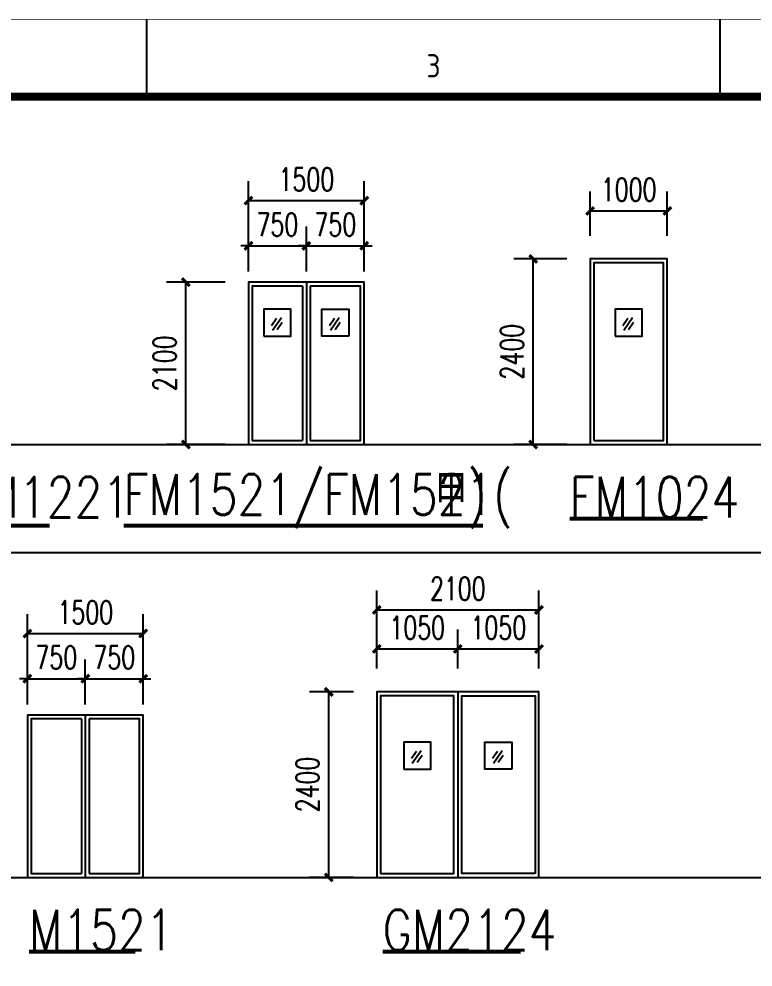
# Model space of a CAD drawing. Extents: x -59142 to 322364, y -122476 to 91021.
# Drawn here: x 78012 to 87516, y -25099 to -12834 of the extents above; entities that cross this region are included whole.
import ezdxf
from ezdxf.enums import TextEntityAlignment as Align

# ---------------------------------------------------------------- set-up
doc = ezdxf.new("R2010")
doc.units = 0
doc.header["$LTSCALE"] = 1000
doc.header["$MEASUREMENT"] = 0
for name, color, linetype in [('DIM_SYMB', 3, 'Continuous'), ('PUB_DIM', 3, 'Continuous'), ('PUB_TEXT', 7, 'Continuous'), ('WALL', 255, 'Continuous'), ('WINDOW', 4, 'Continuous')]:
    doc.layers.add(name, color=color, linetype=linetype)
doc.styles.add('_TCH_DIM_T3', font='SIMPLEX', dxfattribs={"width": 0.705882, "bigfont": 'GBCBIG'})
doc.styles.add('HZTXT', font='geditxt.shx', dxfattribs={"width": 0.8, "bigfont": 'hztxt1.shx'})
doc.styles.get("Standard").update_dxf_attribs({"font": 'gbenor.shx', "bigfont": 'gbcbig.shx'})
doc.styles.add('TK', font='GEDITXT.SHX', dxfattribs={"width": 0.85, "height": 3.5, "bigfont": 'DXT.SHX'})
doc.dimstyles.new('_TCH_ARCH&&100', dxfattribs={"dimtxt": 297.5, "dimasz": 100, "dimexe": 250, "dimexo": 300, "dimgap": 126.25, "dimtad": 1, "dimdec": 0, "dimzin": 0, "dimdsep": 46, "dimtxsty": '_TCH_DIM_T3', "dimblk": 'ARCHTICK', "dimcen": 0.09, "dimazin": 2, "dimtfac": 1, "dimtdec": 0, "dimtix": 1, "dimtmove": 2, "dimatfit": 3, "dimfxl": 1, "dimtolj": 1, "dimtzin": 0, "dimarcsym": 0})

# ---------------------------------------------------------------- blocks, each defined once
blk = doc.blocks.new('fsafsa')
at = {"layer": 'WINDOW'}
for p, q in [((750, 2100), (750, 0)), ((700, 2050), (700, 50)), ((800, 2050), (800, 50))]:
    blk.add_line(p, q, dxfattribs=at)
for points in [[(0, 0), (1500, 0), (1500, 2100), (0, 2100)], [(200, 1400), (550, 1400), (550, 1750), (200, 1750)], [(1300, 1400), (950, 1400), (950, 1750), (1300, 1750)]]:
    blk.add_lwpolyline(points, close=True, dxfattribs=at)
for points in [[(700, 2050), (50, 2050), (50, 50), (700, 50)], [(800, 50), (1450, 50), (1450, 2050), (800, 2050)]]:
    blk.add_lwpolyline(points, dxfattribs=at)
blk = doc.blocks.new('A$C1F600CE5')
at = {"layer": 'WINDOW', "color": 251}
for p, q in [((0, 83), (85, 205)), ((15, 0), (169, 219)), ((99, 14), (184, 136))]:
    blk.add_line(p, q, dxfattribs=at)
blk = doc.blocks.new('GEDI_WK_A2')
at = {"color": 3}
for p, q in [((148.5, 410), (148.5, 420)), ((222.75, 410), (222.75, 420))]:
    blk.add_line(p, q, dxfattribs=at)
for points, const_width in [([(0, 0), (594, 0), (594, 420), (0, 420)], 0.1), ([(25, 10), (584, 10), (584, 410), (25, 410)], 1)]:
    blk.add_lwpolyline(points, close=True, dxfattribs=dict(at, const_width=const_width))
blk.add_text('3', height=3, dxfattribs=at).set_placement((185.62, 414), align=Align.MIDDLE)
blk = doc.blocks.new('A$C1C011119')
blk.add_blockref('GEDI_WK_A2', (0, 0))
at = {"style": 'TK', "width": 0.85}
for tag, height, p in [('PROJECTNAME', 4.75, (529, 44)), ('PHASE', 4, (571, 44)), ('DRAWINGNAME', 4.75, (539, 31))]:
    blk.add_attdef(tag, text='', height=height, dxfattribs=at).set_placement(p, align=Align.MIDDLE_CENTER)
for tag, p, height in [('APPROVE', (416, 32.75), 3.5), ('DESIGN', (461, 32.75), 3.5), ('REVIEW1', (416, 25.75), 3.5), ('DRAW', (461, 25.75), 3.5), ('REVIEW2', (416, 18.75), 3.5), ('PROPORTION', (461, 18.75), 3.5), ('DRAWINGNUMBER', (511, 18.5), 4), ('CHECK', (416, 11.75), 3.5), ('DATE', (461, 11.75), 3.5), ('VERSION', (577, 11.75), 3.5)]:
    blk.add_attdef(tag, p, '', height=height, dxfattribs=at)
blk = doc.blocks.new('safsafasffasfsd')
at = {"xscale": 100, "yscale": 100, "zscale": 100}
blk.add_blockref('A$C1C011119', (-59400, 0), dxfattribs=at)
blk = doc.blocks.new('_ArchTick')
at = {"color": 0, "linetype": 'ByBlock', "const_width": 0.4}
blk.add_lwpolyline([(-0.5, -0.5), (0.5, 0.5)], dxfattribs=at)
blk = doc.blocks.new('*D264')
at = {"layer": 'Defpoints', "color": 0, "transparency": 16777216}
for p in [(79621.5, -20785), (78121.5, -21419), (79621.5, -21419)]:
    blk.add_point(p, dxfattribs=at)
at = {"layer": 'PUB_DIM', "color": 0, "lineweight": -2, "transparency": 16777216}
for p, q in [((78121.5, -21119), (78121.5, -20535)), ((79621.5, -21119), (79621.5, -20535)), ((78121.5, -20785), (79621.5, -20785))]:
    blk.add_line(p, q, dxfattribs=at)
at = {"layer": 'PUB_DIM', "color": 0, "lineweight": -2, "transparency": 16777216, "xscale": 100, "yscale": 100, "zscale": 100, "rotation": 180}
blk.add_blockref('_ArchTick', (78121.5, -20785), dxfattribs=at)
at = {"layer": 'PUB_DIM', "color": 0, "lineweight": -2, "transparency": 16777216, "xscale": 100, "yscale": 100, "zscale": 100}
blk.add_blockref('_ArchTick', (79621.5, -20785), dxfattribs=at)
at = {"layer": 'PUB_DIM', "color": 0, "transparency": 16777216, "insert": (78871.5, -20510), "char_height": 297.5, "attachment_point": 5, "style": '_TCH_DIM_T3'}
blk.add_mtext('\\A1;1500', dxfattribs=at)
blk = doc.blocks.new('*D265')
at = {"layer": 'Defpoints', "color": 0, "transparency": 16777216}
for p in [(78871.5, -21369), (78121.5, -22003), (78871.5, -22003)]:
    blk.add_point(p, dxfattribs=at)
at = {"layer": 'PUB_DIM', "color": 0, "lineweight": -2, "transparency": 16777216}
for p, q in [((78121.5, -21703), (78121.5, -21119)), ((78871.5, -21703), (78871.5, -21119)), ((78121.5, -21369), (78021.5, -21369)), ((78121.5, -21369), (78871.5, -21369)), ((78871.5, -21369), (78971.5, -21369))]:
    blk.add_line(p, q, dxfattribs=at)
at = {"layer": 'PUB_DIM', "color": 0, "lineweight": -2, "transparency": 16777216, "xscale": 100, "yscale": 100, "zscale": 100}
blk.add_blockref('_ArchTick', (78121.5, -21369), dxfattribs=at)
at = {"layer": 'PUB_DIM', "color": 0, "lineweight": -2, "transparency": 16777216, "xscale": 100, "yscale": 100, "zscale": 100, "rotation": 180}
blk.add_blockref('_ArchTick', (78871.5, -21369), dxfattribs=at)
at = {"layer": 'PUB_DIM', "color": 0, "transparency": 16777216, "insert": (78496.5, -21094), "char_height": 297.5, "attachment_point": 5, "style": '_TCH_DIM_T3'}
blk.add_mtext('\\A1;750', dxfattribs=at)
blk = doc.blocks.new('*D266')
at = {"layer": 'Defpoints', "color": 0, "transparency": 16777216}
for p in [(79621.5, -21369), (78871.5, -22003), (79621.5, -22003)]:
    blk.add_point(p, dxfattribs=at)
at = {"layer": 'PUB_DIM', "color": 0, "lineweight": -2, "transparency": 16777216}
for p, q in [((78871.5, -21703), (78871.5, -21119)), ((79621.5, -21703), (79621.5, -21119)), ((78871.5, -21369), (78771.5, -21369)), ((78871.5, -21369), (79621.5, -21369)), ((79621.5, -21369), (79721.5, -21369))]:
    blk.add_line(p, q, dxfattribs=at)
at = {"layer": 'PUB_DIM', "color": 0, "lineweight": -2, "transparency": 16777216, "xscale": 100, "yscale": 100, "zscale": 100}
blk.add_blockref('_ArchTick', (78871.5, -21369), dxfattribs=at)
at = {"layer": 'PUB_DIM', "color": 0, "lineweight": -2, "transparency": 16777216, "xscale": 100, "yscale": 100, "zscale": 100, "rotation": 180}
blk.add_blockref('_ArchTick', (79621.5, -21369), dxfattribs=at)
at = {"layer": 'PUB_DIM', "color": 0, "transparency": 16777216, "insert": (79246.5, -21094), "char_height": 297.5, "attachment_point": 5, "style": '_TCH_DIM_T3'}
blk.add_mtext('\\A1;750', dxfattribs=at)
blk = doc.blocks.new('*D267')
at = {"layer": 'Defpoints', "color": 0, "transparency": 16777216}
for p in [(77310.5, -21839.5), (78121.5, -21839.5), (78121.5, -23939.5)]:
    blk.add_point(p, dxfattribs=at)
at = {"layer": 'PUB_DIM', "color": 0, "lineweight": -2, "transparency": 16777216}
for p, q in [((77821.5, -21839.5), (77060.5, -21839.5)), ((77310.5, -23939.5), (77310.5, -21839.5)), ((77821.5, -23939.5), (77060.5, -23939.5))]:
    blk.add_line(p, q, dxfattribs=at)
at = {"layer": 'PUB_DIM', "color": 0, "lineweight": -2, "transparency": 16777216, "xscale": 100, "yscale": 100, "zscale": 100}
for p, rotation in [((77310.5, -21839.5), 90), ((77310.5, -23939.5), 270)]:
    blk.add_blockref('_ArchTick', p, dxfattribs=dict(at, rotation=rotation))
at = {"layer": 'PUB_DIM', "color": 0, "transparency": 16777216, "insert": (77035.5, -22889.5), "char_height": 297.5, "attachment_point": 5, "rotation": 90, "style": '_TCH_DIM_T3'}
blk.add_mtext('\\A1;2100', dxfattribs=at)
blk = doc.blocks.new('*D285')
at = {"layer": 'Defpoints', "color": 0, "transparency": 16777216}
for p in [(84744, -20479.5), (82644, -21034.5), (84744, -21034.5)]:
    blk.add_point(p, dxfattribs=at)
at = {"layer": 'PUB_DIM', "color": 0, "lineweight": -2, "transparency": 16777216}
for p, q in [((82644, -20734.5), (82644, -20229.5)), ((84744, -20734.5), (84744, -20229.5)), ((82644, -20479.5), (84744, -20479.5))]:
    blk.add_line(p, q, dxfattribs=at)
at = {"layer": 'PUB_DIM', "color": 0, "lineweight": -2, "transparency": 16777216, "xscale": 100, "yscale": 100, "zscale": 100, "rotation": 180}
blk.add_blockref('_ArchTick', (82644, -20479.5), dxfattribs=at)
at = {"layer": 'PUB_DIM', "color": 0, "lineweight": -2, "transparency": 16777216, "xscale": 100, "yscale": 100, "zscale": 100}
blk.add_blockref('_ArchTick', (84744, -20479.5), dxfattribs=at)
at = {"layer": 'PUB_DIM', "color": 0, "transparency": 16777216, "insert": (83694, -20204.5), "char_height": 297.5, "attachment_point": 5, "style": '_TCH_DIM_T3'}
blk.add_mtext('\\A1;2100', dxfattribs=at)
blk = doc.blocks.new('*D286')
at = {"layer": 'Defpoints', "color": 0, "transparency": 16777216}
for p in [(83694, -20984.5), (82644, -21539.5), (83694, -21539.5)]:
    blk.add_point(p, dxfattribs=at)
at = {"layer": 'PUB_DIM', "color": 0, "lineweight": -2, "transparency": 16777216}
for p, q in [((82644, -21239.5), (82644, -20734.5)), ((83694, -21239.5), (83694, -20734.5)), ((82644, -20984.5), (83694, -20984.5))]:
    blk.add_line(p, q, dxfattribs=at)
at = {"layer": 'PUB_DIM', "color": 0, "lineweight": -2, "transparency": 16777216, "xscale": 100, "yscale": 100, "zscale": 100, "rotation": 180}
blk.add_blockref('_ArchTick', (82644, -20984.5), dxfattribs=at)
at = {"layer": 'PUB_DIM', "color": 0, "lineweight": -2, "transparency": 16777216, "xscale": 100, "yscale": 100, "zscale": 100}
blk.add_blockref('_ArchTick', (83694, -20984.5), dxfattribs=at)
at = {"layer": 'PUB_DIM', "color": 0, "transparency": 16777216, "insert": (83169, -20709.5), "char_height": 297.5, "attachment_point": 5, "style": '_TCH_DIM_T3'}
blk.add_mtext('\\A1;1050', dxfattribs=at)
blk = doc.blocks.new('*D287')
at = {"layer": 'Defpoints', "color": 0, "transparency": 16777216}
for p in [(84744, -20984.5), (83694, -21539.5), (84744, -21539.5)]:
    blk.add_point(p, dxfattribs=at)
at = {"layer": 'PUB_DIM', "color": 0, "lineweight": -2, "transparency": 16777216}
for p, q in [((83694, -21239.5), (83694, -20734.5)), ((84744, -21239.5), (84744, -20734.5)), ((83694, -20984.5), (84744, -20984.5))]:
    blk.add_line(p, q, dxfattribs=at)
at = {"layer": 'PUB_DIM', "color": 0, "lineweight": -2, "transparency": 16777216, "xscale": 100, "yscale": 100, "zscale": 100, "rotation": 180}
blk.add_blockref('_ArchTick', (83694, -20984.5), dxfattribs=at)
at = {"layer": 'PUB_DIM', "color": 0, "lineweight": -2, "transparency": 16777216, "xscale": 100, "yscale": 100, "zscale": 100}
blk.add_blockref('_ArchTick', (84744, -20984.5), dxfattribs=at)
at = {"layer": 'PUB_DIM', "color": 0, "transparency": 16777216, "insert": (84219, -20709.5), "char_height": 297.5, "attachment_point": 5, "style": '_TCH_DIM_T3'}
blk.add_mtext('\\A1;1050', dxfattribs=at)
blk = doc.blocks.new('*D288')
at = {"layer": 'Defpoints', "color": 0, "transparency": 16777216}
for p in [(82023, -21540), (82644, -21540), (82644, -23940)]:
    blk.add_point(p, dxfattribs=at)
at = {"layer": 'PUB_DIM', "color": 0, "lineweight": -2, "transparency": 16777216}
for p, q in [((82344, -21540), (81773, -21540)), ((82023, -23940), (82023, -21540)), ((82344, -23940), (81773, -23940))]:
    blk.add_line(p, q, dxfattribs=at)
at = {"layer": 'PUB_DIM', "color": 0, "lineweight": -2, "transparency": 16777216, "xscale": 100, "yscale": 100, "zscale": 100}
for p, rotation in [((82023, -21540), 90), ((82023, -23940), 270)]:
    blk.add_blockref('_ArchTick', p, dxfattribs=dict(at, rotation=rotation))
at = {"layer": 'PUB_DIM', "color": 0, "transparency": 16777216, "insert": (81748, -22739), "char_height": 297.5, "attachment_point": 5, "rotation": 90, "style": '_TCH_DIM_T3'}
blk.add_mtext('\\A1;2400', dxfattribs=at)
blk = doc.blocks.new('*D298')
at = {"layer": 'Defpoints', "color": 0, "transparency": 16777216}
for p in [(82483.5, -15185), (80983.5, -15819), (82483.5, -15819)]:
    blk.add_point(p, dxfattribs=at)
at = {"layer": 'PUB_DIM', "color": 0, "lineweight": -2, "transparency": 16777216}
for p, q in [((80983.5, -15519), (80983.5, -14935)), ((82483.5, -15519), (82483.5, -14935)), ((80983.5, -15185), (82483.5, -15185))]:
    blk.add_line(p, q, dxfattribs=at)
at = {"layer": 'PUB_DIM', "color": 0, "lineweight": -2, "transparency": 16777216, "xscale": 100, "yscale": 100, "zscale": 100, "rotation": 180}
blk.add_blockref('_ArchTick', (80983.5, -15185), dxfattribs=at)
at = {"layer": 'PUB_DIM', "color": 0, "lineweight": -2, "transparency": 16777216, "xscale": 100, "yscale": 100, "zscale": 100}
blk.add_blockref('_ArchTick', (82483.5, -15185), dxfattribs=at)
at = {"layer": 'PUB_DIM', "color": 0, "transparency": 16777216, "insert": (81733.5, -14910), "char_height": 297.5, "attachment_point": 5, "style": '_TCH_DIM_T3'}
blk.add_mtext('\\A1;1500', dxfattribs=at)
blk = doc.blocks.new('*D299')
at = {"layer": 'Defpoints', "color": 0, "transparency": 16777216}
for p in [(81733.5, -15769), (80983.5, -16403), (81733.5, -16403)]:
    blk.add_point(p, dxfattribs=at)
at = {"layer": 'PUB_DIM', "color": 0, "lineweight": -2, "transparency": 16777216}
for p, q in [((80983.5, -16103), (80983.5, -15519)), ((81733.5, -16103), (81733.5, -15519)), ((80983.5, -15769), (80883.5, -15769)), ((80983.5, -15769), (81733.5, -15769)), ((81733.5, -15769), (81833.5, -15769))]:
    blk.add_line(p, q, dxfattribs=at)
at = {"layer": 'PUB_DIM', "color": 0, "lineweight": -2, "transparency": 16777216, "xscale": 100, "yscale": 100, "zscale": 100}
blk.add_blockref('_ArchTick', (80983.5, -15769), dxfattribs=at)
at = {"layer": 'PUB_DIM', "color": 0, "lineweight": -2, "transparency": 16777216, "xscale": 100, "yscale": 100, "zscale": 100, "rotation": 180}
blk.add_blockref('_ArchTick', (81733.5, -15769), dxfattribs=at)
at = {"layer": 'PUB_DIM', "color": 0, "transparency": 16777216, "insert": (81358.5, -15494), "char_height": 297.5, "attachment_point": 5, "style": '_TCH_DIM_T3'}
blk.add_mtext('\\A1;750', dxfattribs=at)
blk = doc.blocks.new('*D300')
at = {"layer": 'Defpoints', "color": 0, "transparency": 16777216}
for p in [(82483.5, -15769), (81733.5, -16403), (82483.5, -16403)]:
    blk.add_point(p, dxfattribs=at)
at = {"layer": 'PUB_DIM', "color": 0, "lineweight": -2, "transparency": 16777216}
for p, q in [((81733.5, -16103), (81733.5, -15519)), ((82483.5, -16103), (82483.5, -15519)), ((81733.5, -15769), (81633.5, -15769)), ((81733.5, -15769), (82483.5, -15769)), ((82483.5, -15769), (82583.5, -15769))]:
    blk.add_line(p, q, dxfattribs=at)
at = {"layer": 'PUB_DIM', "color": 0, "lineweight": -2, "transparency": 16777216, "xscale": 100, "yscale": 100, "zscale": 100}
blk.add_blockref('_ArchTick', (81733.5, -15769), dxfattribs=at)
at = {"layer": 'PUB_DIM', "color": 0, "lineweight": -2, "transparency": 16777216, "xscale": 100, "yscale": 100, "zscale": 100, "rotation": 180}
blk.add_blockref('_ArchTick', (82483.5, -15769), dxfattribs=at)
at = {"layer": 'PUB_DIM', "color": 0, "transparency": 16777216, "insert": (82108.5, -15494), "char_height": 297.5, "attachment_point": 5, "style": '_TCH_DIM_T3'}
blk.add_mtext('\\A1;750', dxfattribs=at)
blk = doc.blocks.new('*D301')
at = {"layer": 'Defpoints', "color": 0, "transparency": 16777216}
for p in [(80172.5, -16239.5), (80983.5, -16239.5), (80983.5, -18339.5)]:
    blk.add_point(p, dxfattribs=at)
at = {"layer": 'PUB_DIM', "color": 0, "lineweight": -2, "transparency": 16777216}
for p, q in [((80683.5, -16239.5), (79922.5, -16239.5)), ((80172.5, -18339.5), (80172.5, -16239.5)), ((80683.5, -18339.5), (79922.5, -18339.5))]:
    blk.add_line(p, q, dxfattribs=at)
at = {"layer": 'PUB_DIM', "color": 0, "lineweight": -2, "transparency": 16777216, "xscale": 100, "yscale": 100, "zscale": 100}
for p, rotation in [((80172.5, -16239.5), 90), ((80172.5, -18339.5), 270)]:
    blk.add_blockref('_ArchTick', p, dxfattribs=dict(at, rotation=rotation))
at = {"layer": 'PUB_DIM', "color": 0, "transparency": 16777216, "insert": (79897.5, -17289.5), "char_height": 297.5, "attachment_point": 5, "rotation": 90, "style": '_TCH_DIM_T3'}
blk.add_mtext('\\A1;2100', dxfattribs=at)
blk = doc.blocks.new('*D302')
at = {"layer": 'Defpoints', "color": 0, "transparency": 16777216}
for p in [(86406, -15317.5), (85406, -15939.5), (86406, -15939.5)]:
    blk.add_point(p, dxfattribs=at)
at = {"layer": 'PUB_DIM', "color": 0, "lineweight": -2, "transparency": 16777216}
for p, q in [((85406, -15639.5), (85406, -15067.5)), ((86406, -15639.5), (86406, -15067.5)), ((85406, -15317.5), (86406, -15317.5))]:
    blk.add_line(p, q, dxfattribs=at)
at = {"layer": 'PUB_DIM', "color": 0, "lineweight": -2, "transparency": 16777216, "xscale": 100, "yscale": 100, "zscale": 100, "rotation": 180}
blk.add_blockref('_ArchTick', (85406, -15317.5), dxfattribs=at)
at = {"layer": 'PUB_DIM', "color": 0, "lineweight": -2, "transparency": 16777216, "xscale": 100, "yscale": 100, "zscale": 100}
blk.add_blockref('_ArchTick', (86406, -15317.5), dxfattribs=at)
at = {"layer": 'PUB_DIM', "color": 0, "transparency": 16777216, "insert": (85906, -15042.5), "char_height": 297.5, "attachment_point": 5, "style": '_TCH_DIM_T3'}
blk.add_mtext('\\A1;1000', dxfattribs=at)
blk = doc.blocks.new('*D303')
at = {"layer": 'Defpoints', "color": 0, "transparency": 16777216}
for p in [(84670, -15939.5), (85406, -15939.5), (85406, -18339.5)]:
    blk.add_point(p, dxfattribs=at)
at = {"layer": 'PUB_DIM', "color": 0, "lineweight": -2, "transparency": 16777216}
for p, q in [((85106, -15939.5), (84420, -15939.5)), ((84670, -18339.5), (84670, -15939.5)), ((85106, -18339.5), (84420, -18339.5))]:
    blk.add_line(p, q, dxfattribs=at)
at = {"layer": 'PUB_DIM', "color": 0, "lineweight": -2, "transparency": 16777216, "xscale": 100, "yscale": 100, "zscale": 100}
for p, rotation in [((84670, -15939.5), 90), ((84670, -18339.5), 270)]:
    blk.add_blockref('_ArchTick', p, dxfattribs=dict(at, rotation=rotation))
at = {"layer": 'PUB_DIM', "color": 0, "transparency": 16777216, "insert": (84395, -17139.5), "char_height": 297.5, "attachment_point": 5, "rotation": 90, "style": '_TCH_DIM_T3'}
blk.add_mtext('\\A1;2400', dxfattribs=at)

msp = doc.modelspace()

# ---------------------------------------------------------------- linework, layer by layer
at = {"layer": 'DIM_SYMB', "const_width": 52.5}
for points in [[(74609.5, -19388.1), (78410.5, -19388.1)], [(79366.2, -19388.1), (84021.2, -19388.1)], [(85141.2, -19300.6), (86870.2, -19300.6)], [(78142.2, -24900.6), (79521.2, -24900.6)], [(82720.7, -24900.6), (84505.7, -24900.6)]]:
    msp.add_lwpolyline(points, dxfattribs=at)
at = {"layer": 'WALL'}
for p, q in [((67332.5, -18339.5), (105564, -18339.5)), ((105549, -19739.5), (67317.5, -19739.5)), ((67317.5, -23939.5), (105549, -23939.5))]:
    msp.add_line(p, q, dxfattribs=at)
at = {"layer": 'WINDOW'}
for p, q in [((83694, -21539.5), (83694, -23939.5)), ((78821.5, -21889.5), (78821.5, -23889.5)), ((78871.5, -21839.5), (78871.5, -23939.5)), ((78921.5, -21889.5), (78921.5, -23889.5))]:
    msp.add_line(p, q, dxfattribs=at)
for points in [[(85406, -18339.5), (86406, -18339.5), (86406, -15939.5), (85406, -15939.5)], [(85456, -18289.5), (86356, -18289.5), (86356, -15989.5), (85456, -15989.5)], [(85731, -16939.5), (86081, -16939.5), (86081, -16589.5), (85731, -16589.5)], [(82644, -23939.5), (84744, -23939.5), (84744, -21539.5), (82644, -21539.5)], [(82694, -23889.5), (83644, -23889.5), (83644, -21589.5), (82694, -21589.5)], [(84694, -23889.5), (83744, -23889.5), (83744, -21589.5), (84694, -21589.5)], [(78121.5, -23939.5), (79621.5, -23939.5), (79621.5, -21839.5), (78121.5, -21839.5)], [(82994, -22539.5), (83344, -22539.5), (83344, -22189.5), (82994, -22189.5)], [(84394, -22539.5), (84044, -22539.5), (84044, -22189.5), (84394, -22189.5)]]:
    msp.add_lwpolyline(points, close=True, dxfattribs=at)
for points in [[(78821.5, -21889.5), (78171.5, -21889.5), (78171.5, -23889.5), (78821.5, -23889.5)], [(78921.5, -23889.5), (79571.5, -23889.5), (79571.5, -21889.5), (78921.5, -21889.5)]]:
    msp.add_lwpolyline(points, dxfattribs=at)

# ---------------------------------------------------------------- block references
msp.add_blockref('safsafasffasfsd', (124217.5, -54839.5))
msp.add_blockref('fsafsa', (80983.5, -18339.5), dxfattribs=at)
at = {"layer": 'WINDOW', "xscale": 0.75, "yscale": 0.75, "zscale": 0.75}
for p in [(81282.8, -16860.7), (82032.8, -16860.7), (85830.3, -16860.7), (83093.3, -22460.7), (84143.3, -22460.7)]:
    msp.add_blockref('A$C1F600CE5', p, dxfattribs=at)

# ---------------------------------------------------------------- texts
at = {"layer": 'PUB_TEXT', "style": 'HZTXT', "width": 0.8}
for s, p in [('FM1521/FM1521(', (79366.2, -19248.1)), (')', (83818.2, -19248.1)), ('FM1221/GM1221', (74609.5, -19283.1)), ('甲', (83398.2, -19248.1)), ('FM1024', (85141.2, -19283.1)), ('M1521', (78142.2, -24883.1)), ('GM2124', (82720.7, -24883.1))]:
    msp.add_text(s, height=525, dxfattribs=at).set_placement(p)

# ---------------------------------------------------------------- dimensions: what is measured, and where the dimension line sits
at = {"layer": 'PUB_DIM'}
for p1, p2, distance, picture, middle in [((80983.5, -15819), (82483.5, -15819), 634, '*D298', (81733.5, -14910)), ((85406, -15939.5), (86406, -15939.5), 622, '*D302', (85906, -15042.5)), ((80983.5, -16403), (81733.5, -16403), 634, '*D299', (81358.5, -15494)), ((81733.5, -16403), (82483.5, -16403), 634, '*D300', (82108.5, -15494)), ((85406, -18339.5), (85406, -15939.5), 736, '*D303', (84395, -17139.5)), ((80983.5, -18339.5), (80983.5, -16239.5), 811, '*D301', (79897.5, -17289.5)), ((82644, -21034.5), (84744, -21034.5), 555, '*D285', (83694, -20204.5)), ((78121.5, -21419), (79621.5, -21419), 634, '*D264', (78871.5, -20510)), ((82644, -21539.5), (83694, -21539.5), 555, '*D286', (83169, -20709.5)), ((83694, -21539.5), (84744, -21539.5), 555, '*D287', (84219, -20709.5)), ((78121.5, -22003), (78871.5, -22003), 634, '*D265', (78496.5, -21094)), ((78871.5, -22003), (79621.5, -22003), 634, '*D266', (79246.5, -21094)), ((82644, -23939.5), (82644, -21539.5), 620.5, '*D288', (81748.5, -22739.5)), ((78121.5, -23939.5), (78121.5, -21839.5), 811, '*D267', (77035.5, -22889.5))]:
    dim = msp.add_aligned_dim(p1=p1, p2=p2, distance=distance, dimstyle='_TCH_ARCH&&100', dxfattribs=at)
    dim.commit()
    dim.dimension.update_dxf_attribs({"geometry": picture, "text_midpoint": middle})

doc.saveas('drawing.dxf')
